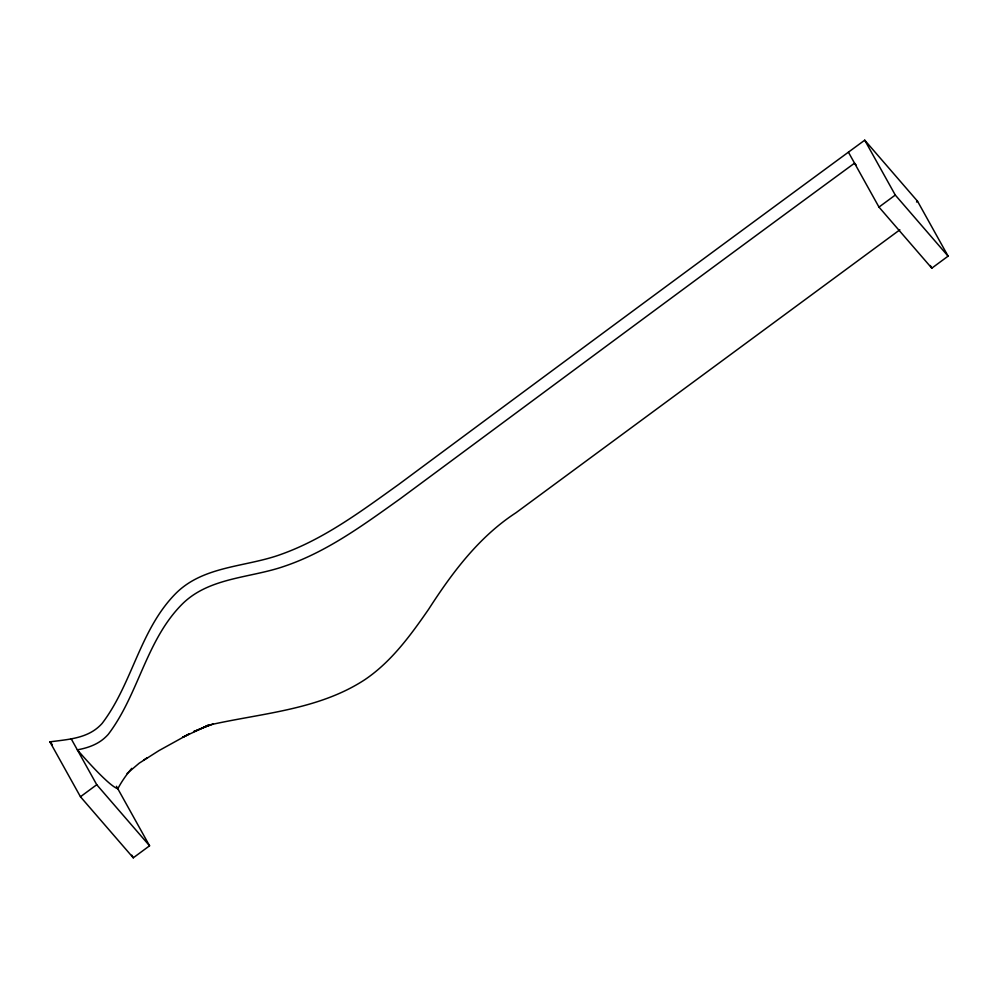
<?xml version="1.0" encoding="UTF-8"?>
<svg xmlns="http://www.w3.org/2000/svg" width="998" height="998" viewBox="0 0 998 998"><rect width="100%" height="100%" fill="white"/><g stroke="black" fill="none" stroke-linecap="round" stroke-linejoin="round"><path stroke-width="1.5" d="M127.083 773.5L139.209 763.183L158.894 750.646L189.558 733.705L182.659 737.31L208.083 725.434L193.624 731.646L206.486 726.519M899.847 229.814L516.041 512.71C478.965 536.774 452.169 572.715 428.541 609.404C410.552 635.314 391.416 661.711 364.919 679.626C317.938 710.414 260.341 713.171 207.11 725.534M848.437 152.207L878.976 207.097L931.808 268.175L948.1 256.137L917.549 201.247L864.73 140.182C709.054 254.527 553.728 369.372 398.626 484.492C361.7 510.901 324.562 538.783 281.424 554.227C245.895 567.351 202.844 565.442 174.962 594.297C139.695 630.574 132.223 683.917 102.108 723.438A30.289 18.451 -40.9 0 1 99.688 725.92C86.389 738.695 67.165 739.481 49.9 741.863L80.451 796.753L133.27 857.818L149.563 845.793L116.454 786.299M80.451 796.753L96.744 784.715L71.22 738.857M878.976 207.097L895.281 195.059L864.73 140.182M916.538 202.008L917.549 201.247M143.562 760.114L147.018 757.856M213.16 724.037L203.929 727.118L210.615 725.035M78.967 751.706L77.333 749.835C87.687 748.013 98.128 744.383 105.788 736.898A30.289 18.451 -40.9 0 0 108.221 734.403C138.335 694.895 145.808 641.552 181.062 605.275C208.071 577.181 249.762 578.341 284.442 566.24C327.045 551.844 363.759 524.711 400.011 498.9C551.432 386.875 702.604 274.512 854.538 163.185L856.197 165.094M895.281 195.059L948.1 256.137M96.744 784.715L149.563 845.793M49.9 741.863L52.37 744.733M930.323 265.505L931.808 268.175M131.786 855.161L133.27 857.818M131.761 768.36A82.959 50.511 -40.9 0 0 117.814 788.744A138.211 13.785 53.6 0 1 106.462 780.598L103.804 778.116A150.86 15.045 53.6 0 1 99.675 774.086A160.503 16.005 53.6 0 1 78.954 751.694"/></g></svg>
